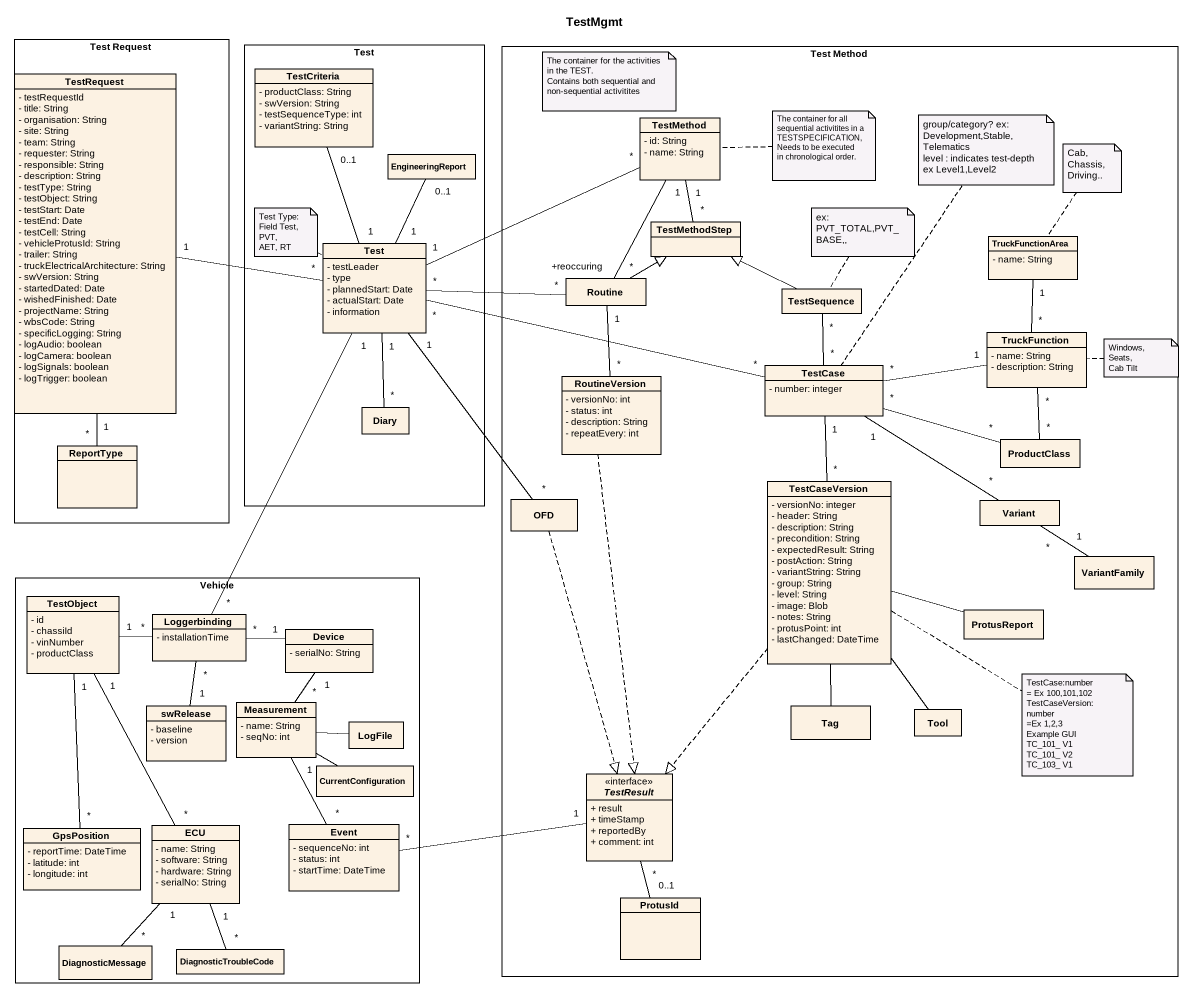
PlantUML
@startuml
title TestMgmt
hide circle
hide empty members
skinparam classAttributeIconSize 0
rectangle "Test Request" as Test_Request {
  class TestRequest {
    - testRequestId
    - title: String
    - organisation: String
    - site: String
    - team: String
    - requester: String
    - responsible: String
    - description: String
    - testType: String
    - testObject: String
    - testStart: Date
    - testEnd: Date
    - testCell: String
    - vehicleProtusId: String
    - trailer: String
    - truckElectricalArchitecture: String
    - swVersion: String
    - startedDated: Date
    - wishedFinished: Date
    - projectName: String
    - wbsCode: String
    - specificLogging: String
    - logAudio: boolean
    - logCamera: boolean
    - logSignals: boolean
    - logTrigger: boolean
  }
  class ReportType
}
rectangle Test {
  class TestCriteria {
    - productClass: String
    - swVersion: String
    - testSequenceType: int
    - variantString: String
  }
  class EngineeringReport
  class "Test" as Test_2 {
    - testLeader
    - type
    - plannedStart: Date
    - actualStart: Date
    - information
  }
  class Diary
}
rectangle "Test Method" as Test_Method {
  class TestMethod {
    - id: String
    - name: String
  }
  class TestMethodStep
  class TruckFunctionArea {
    - name: String
  }
  class Routine
  class TestSequence
  class TruckFunction {
    - name: String
    - description: String
  }
  class RoutineVersion {
    - versionNo: int
    - status: int
    - description: String
    - repeatEvery: int
  }
  class TestCase {
    - number: integer
  }
  class ProductClass
  class OFD
  class TestCaseVersion {
    - versionNo: integer
    - header: String
    - description: String
    - precondition: String
    - expectedResult: String
    - postAction: String
    - variantString: String
    - group: String
    - level: String
    - image: Blob
    - notes: String
    - protusPoint: int
    - lastChanged: DateTime
  }
  class Variant
  class VariantFamily
  class ProtusReport
  class Tag
  class Tool
  interface TestResult {
    + result
    + timeStamp
    + reportedBy
    + comment: int
  }
  class ProtusId
}
rectangle Vehicle {
  class TestObject {
    - id
    - chassiId
    - vinNumber
    - productClass
  }
  class Loggerbinding {
    - installationTime
  }
  class Device {
    - serialNo: String
  }
  class swRelease {
    - baseline
    - version
  }
  class Measurement {
    - name: String
    - seqNo: int
  }
  class LogFile
  class CurrentConfiguration
  class GpsPosition {
    - reportTime: DateTime
    - latitude: int
    - longitude: int
  }
  class ECU {
    - name: String
    - software: String
    - hardware: String
    - serialNo: String
  }
  class Event {
    - sequenceNo: int
    - status: int
    - startTime: DateTime
  }
  class DiagnosticMessage
  class DiagnosticTroubleCode
}
TestRequest "1" -right- "*" Test_2
TestRequest "1" -- "*" ReportType
TestMethod "1" -- "*" TestMethodStep
TestMethod "1" -- "+reoccuring\n*" Routine
Test_2 "1" -up- "0..1" TestCriteria
Test_2 "1" -right- "*" TestMethod
Test_2 "1" -up- "0..1" EngineeringReport
Test_2 "*" -right- "*" Routine
Test_2 "1" -- "*" Diary
Test_2 "1" -- "*" OFD
Test_2 "1" -- "*" Loggerbinding
TruckFunctionArea "1" -- "*" TruckFunction
Routine -right-|> TestMethodStep
Routine "1" -- "*" RoutineVersion
TestSequence -left-|> TestMethodStep
TestSequence "*" -- "*" TestCase
RoutineVersion ..|> TestResult
TestCase "*" -left- "*" Test_2
TestCase "*" -right- "1" TruckFunction
TestCase "*" -right- "*" ProductClass
TestCase "1" -- "*" TestCaseVersion
TestCase "1" -- "*" Variant
ProductClass "*" -up- "*" TruckFunction
OFD ..|> TestResult
TestCaseVersion -right- ProtusReport
TestCaseVersion -- Tag
TestCaseVersion -- Tool
TestCaseVersion ..|> TestResult
TestCaseVersion ..|> TestResult
VariantFamily "1" -up- "*" Variant
TestObject "1" -right- "*" Loggerbinding
TestObject "1" -- "*" GpsPosition
TestObject "1" -- "*" ECU
Loggerbinding "*" -right- "1" Device
Device "1" -- "*" Measurement
swRelease "1" -up- "*" Loggerbinding
Measurement -right- LogFile
Measurement -right- CurrentConfiguration
Measurement "1" -- "*" Event
ECU "1" -- "*" DiagnosticMessage
ECU "1" -- "*" DiagnosticTroubleCode
Event "*" -right- "1" TestResult
ProtusId "0..1" -up- "*" TestResult
note as N1
  The container for the activities
  in the TEST.
  Contains both sequential and
  non-sequential activitites
end note
note right of TestMethod
  The container for all sequential activitites in a
  TESTSPECIFICATION, Needs to be executed
  in chronological order.
end note
note top of TestCase
  group/category? ex: Development,Stable,Telematics
  level : indicates test-depth ex Level1,Level2
end note
note top of TruckFunctionArea
  Cab,Chassis,
  Driving..
end note
note top of Test_2
  Test Type:
  Field Test, PVT,
  AET, RT
end note
note top of TestSequence : ex: PVT_TOTAL,PVT_BASE,,
note right of TruckFunction
  Windows,Seats,
  Cab Tilt
end note
note bottom of TestCaseVersion
  TestCase:number
  ~= Ex 100,101,102
  TestCaseVersion:number
  ~=Ex 1,2,3
  Example GUI
  TC_101_ V1
  TC_101_ V2
  TC_103_ V1
end note
@enduml
